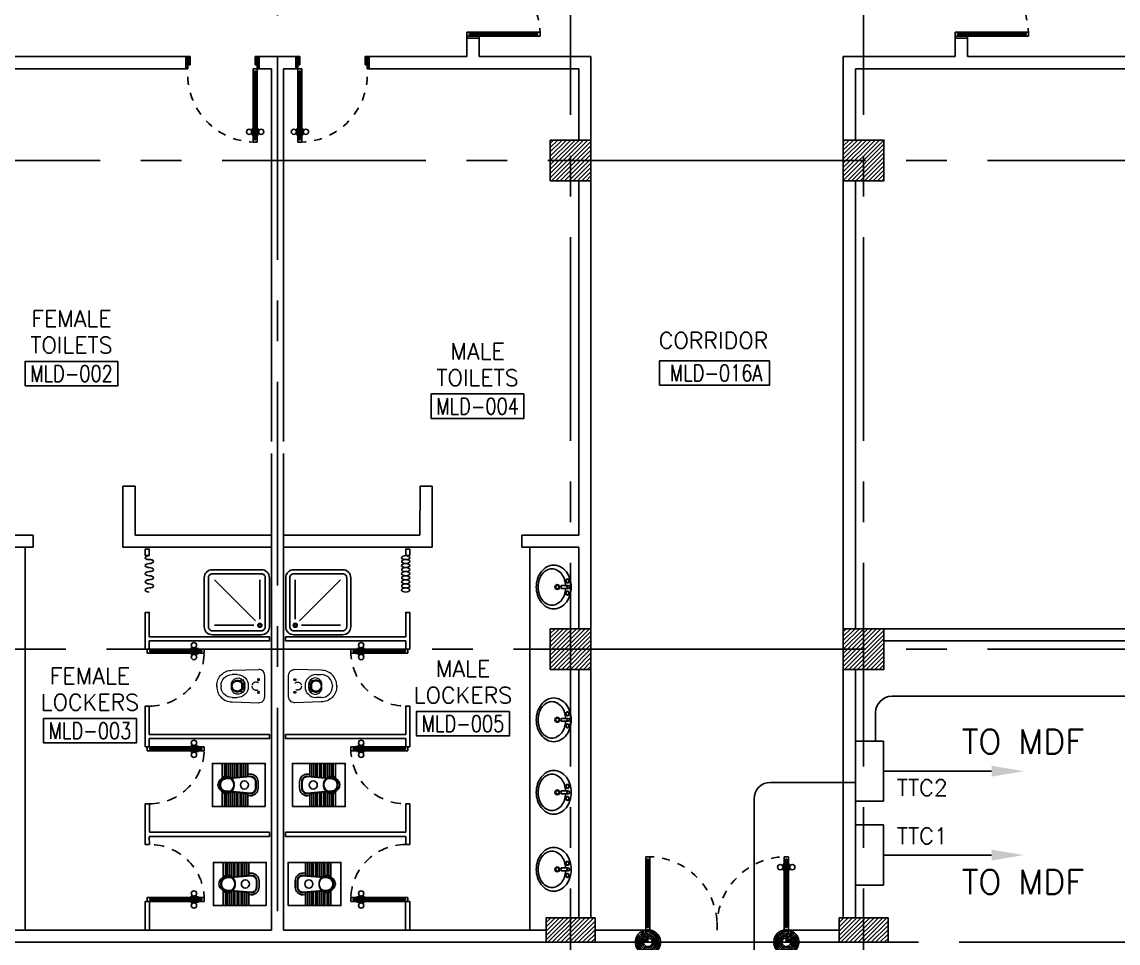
# Model space of a CAD drawing. Extents: x 0.8 to 94.1, y -6.1 to 84.2.
# Drawn here: x 15.02 to 28.48, y 40.48 to 51.79 of the extents above; entities that cross this region are included whole.
import ezdxf
from ezdxf.enums import TextEntityAlignment as Align

# ---------------------------------------------------------------- set-up
doc = ezdxf.new("R2010")
doc.units = 0
doc.header["$MEASUREMENT"] = 0
for name, pattern in [('CENTERX2', [4, 2.5, -0.5, 0.5, -0.5]), ('HIDDEN', [0.375, 0.25, -0.125]), ('HIDDEN2', [0.1875, 0.125, -0.0625])]:
    doc.linetypes.add(name, pattern=pattern)
doc.layers.get('0').update_dxf_attribs({"color": 11, "linetype": 'CONTINUOUS'})
for name, color, linetype in [('AXES', 11, 'CENTERX2'), ('COL', 11, 'CONTINUOUS'), ('CURT', 11, 'CONTINUOUS'), ('DIM', 11, 'CONTINUOUS'), ('DOOR', 11, 'CONTINUOUS'), ('E-TEL', 4, 'CONTINUOUS'), ('E-TEXT', 2, 'CONTINUOUS'), ('E-WIRE', 4, 'CONTINUOUS'), ('FIX', 11, 'CONTINUOUS'), ('HAT', 11, 'CONTINUOUS'), ('PART', 11, 'CONTINUOUS'), ('RM-BOX', 11, 'CONTINUOUS'), ('RM-NAME', 11, 'CONTINUOUS'), ('RM-NO', 11, 'CONTINUOUS'), ('WALL', 11, 'CONTINUOUS')]:
    doc.layers.add(name, color=color, linetype=linetype)
doc.styles.add('ROMANS', font='ROMANS.shx', dxfattribs={"width": 0.6})
doc.styles.get("Standard").update_dxf_attribs({"font": 'TXT.shx'})

# ---------------------------------------------------------------- blocks, each defined once
blk = doc.blocks.new('A$C272A55A0')
at = {"layer": 'DOOR', "color": 0, "linetype": 'ByBlock'}
for p, q in [((0, 900), (0, 1050)), ((50, 1050), (0, 1050)), ((25, 950), (50, 950)), ((25, 900), (25, 950)), ((50, 950), (50, 1050)), ((1750, 950), (1750, 1050)), ((1750, 1050), (1800, 1050)), ((1775, 950), (1750, 950)), ((1775, 900), (1775, 950)), ((1800, 1050), (1800, 900)), ((0, 900), (25, 900)), ((75, 900), (25, 900)), ((25, 850), (25, 900)), ((42, 850), (25, 850)), ((58, 870), (42, 870)), ((42, 870), (42, 850)), ((58, 850), (58, 870)), ((75, 850), (58, 850)), ((75, 900), (75, 850)), ((1725, 900), (1775, 900)), ((1725, 900), (1725, 850)), ((1725, 850), (1742, 850)), ((1742, 870), (1758, 870)), ((1742, 850), (1742, 870)), ((1758, 870), (1758, 850)), ((1758, 850), (1775, 850)), ((1800, 900), (1775, 900)), ((1775, 850), (1775, 900)), ((1718, 160), (1709, 160)), ((1709, 95), (1709, 160)), ((1725, 173), (1718, 173)), ((1718, 173), (1718, 83)), ((1718, 95), (1718, 160)), ((1775, 173), (1782, 173)), ((1782, 173), (1782, 83)), ((1782, 160), (1791, 160)), ((1782, 95), (1782, 160)), ((1791, 95), (1791, 160)), ((25, 50), (42, 50)), ((25, 50), (25, 0)), ((25, 0), (75, 0)), ((75, 0), (25, 0)), ((42, 50), (42, 30)), ((42, 30), (58, 30)), ((58, 50), (75, 50)), ((58, 50), (58, 30)), ((75, 50), (75, 0)), ((1718, 95), (1709, 95)), ((1725, 83), (1718, 83)), ((1742, 50), (1725, 50)), ((1725, 50), (1725, 0)), ((1775, 0), (1725, 0)), ((1725, 0), (1775, 0)), ((1742, 50), (1742, 30)), ((1758, 30), (1742, 30)), ((1775, 50), (1758, 50)), ((1758, 50), (1758, 30)), ((1775, 83), (1782, 83)), ((1775, 50), (1775, 0)), ((1782, 95), (1791, 95))]:
    blk.add_line(p, q, dxfattribs=at)
at = {"layer": 'DOOR', "color": 9, "linetype": 'ByBlock'}
for p, q in [((50, 1050), (0, 1010)), ((50, 1050), (0, 937)), ((50, 1050), (37, 950)), ((1750, 1050), (1800, 1010)), ((1750, 1050), (1800, 937)), ((1750, 1050), (1763, 950))]:
    blk.add_line(p, q, dxfattribs=at)
at = {"layer": 'DOOR', "linetype": 'ByBlock'}
for p, q in [((25, 850), (25, 50)), ((42, 850), (42, 50)), ((58, 850), (58, 50)), ((75, 50), (75, 850)), ((1725, 50), (1725, 850)), ((1742, 850), (1742, 50)), ((1758, 850), (1758, 50)), ((1775, 850), (1775, 50))]:
    blk.add_line(p, q, dxfattribs=at)
at = {"layer": 'DOOR', "color": 0, "linetype": 'ByBlock'}
for centre in [(1676, 128), (1824, 128)]:
    blk.add_circle(centre, 32.4, dxfattribs=at)
at = {"layer": 'DOOR', "color": 9, "linetype": 'ByBlock'}
for centre, radius, start, end in [((50, 1050), 54.4, 203.2074, 270), ((50, 1050), 74.4, 227.7764, 270), ((50, 1050), 94.4, 238.0182, 270), ((50, 1050), 114, 244.0838, 257.3774), ((50, 1050), 34.4, 180, 270), ((50, 1050), 14.4, 180, 270), ((1750, 1050), 14.4, 270, 0), ((1750, 1050), 34.4, 270, 0), ((1750, 1050), 54.4, 270, 336.7926), ((1750, 1050), 74.4, 270, 312.2236), ((1750, 1050), 94.4, 270, 301.9818), ((1750, 1050), 114, 282.6226, 295.9162), ((50, 1050), 134, 248.1598, 259.28), ((50, 1050), 154, 251.1053, 256.2858), ((1750, 1050), 134, 280.72, 291.8402), ((1750, 1050), 154, 283.7142, 288.8947)]:
    blk.add_arc(centre, radius, start, end, dxfattribs=at)
at = {"layer": 'DOOR', "linetype": 'HIDDEN', "ltscale": 0.5}
for centre, start, end in [((50, 851), 268.3174, 3.2965), ((1750, 851), 176.7035, 271.6826)]:
    blk.add_arc(centre, 851, start, end, dxfattribs=at)
at = {"layer": 'WALL', "linetype": 'ByBlock'}
blk.add_line((1800, 900), (1800, 1050), dxfattribs=at)
blk = doc.blocks.new('COL50')
at = {"layer": 'COL'}
blk.add_lwpolyline([(-250, 250), (-250, -250), (250, -250), (250, 250)], close=True, dxfattribs=at)
blk = doc.blocks.new('*X89')
at = {"color": 0}
for p, q in [((196689, 41938), (197151, 42401)), ((196689, 41991), (197098, 42401)), ((196689, 42044), (197045, 42401)), ((196689, 42097), (196992, 42401)), ((196689, 42150), (196939, 42401)), ((196689, 42203), (196886, 42401)), ((196689, 42256), (196833, 42401)), ((196689, 42309), (196780, 42401)), ((196689, 42363), (196727, 42401)), ((196704, 41901), (197189, 42385)), ((196757, 41901), (197189, 42332)), ((196810, 41901), (197189, 42279)), ((196863, 41901), (197189, 42226)), ((196916, 41901), (197189, 42173)), ((196970, 41901), (197189, 42120)), ((197023, 41901), (197189, 42067)), ((197076, 41901), (197189, 42014)), ((197129, 41901), (197189, 41961)), ((197182, 41901), (197189, 41908))]:
    blk.add_line(p, q, dxfattribs=at)
blk = doc.blocks.new('*X91')
at = {"color": 0}
for p, q in [((193089, 47937), (193552, 48401)), ((193089, 47990), (193499, 48401)), ((193089, 48043), (193446, 48401)), ((193089, 48096), (193393, 48401)), ((193089, 48149), (193340, 48401)), ((193089, 48202), (193287, 48401)), ((193089, 48255), (193234, 48401)), ((193089, 48308), (193181, 48401)), ((193089, 48361), (193128, 48401)), ((193105, 47901), (193589, 48384)), ((193158, 47901), (193589, 48331)), ((193211, 47901), (193589, 48278)), ((193264, 47901), (193589, 48225)), ((193318, 47901), (193589, 48172)), ((193371, 47901), (193589, 48119)), ((193424, 47901), (193589, 48066)), ((193477, 47901), (193589, 48013)), ((193530, 47901), (193589, 47960)), ((193583, 47901), (193589, 47907))]:
    blk.add_line(p, q, dxfattribs=at)
blk = doc.blocks.new('RM1')
at = {"layer": 'RM-BOX'}
blk.add_lwpolyline([(570, -200), (-570, -200), (-570, -500), (570, -500)], close=True, dxfattribs=at)
at = {"layer": 'RM-NAME', "style": 'ROMANS'}
for tag, p in [('ROOMNAME1', (0, 324)), ('ROOMNAME2', (0, 0))]:
    blk.add_attdef(tag, text='', height=200, dxfattribs=at).set_placement(p, align=Align.MIDDLE)
at = {"layer": 'RM-NO', "style": 'ROMANS', "width": 0.8}
blk.add_attdef('ROOMNO', text='', height=200, dxfattribs=at).set_placement((0, -350), align=Align.MIDDLE)
blk = doc.blocks.new('CURT2')
at = {"layer": 'CURT'}
blk.add_lwpolyline([(0, 0, -0.116434), (-19, -31, -0.116434), (-50, -50, -0.56066), (-101, -7, 0.45929), (-150, 50, 0.414214), (-200, 0, -0.414214), (-250, -50, -0.414214), (-300, 0, 0.414214), (-350, 50, 0.414214), (-400, 0, -0.414214), (-450, -50, -0.414214), (-500, 0, 0.414214), (-550, 50, 0.414214), (-600, 0, -0.414214), (-650, -50, -0.414214), (-700, 0, 0.414214), (-750, 50, 0.414214), (-800, 0, -0.414214), (-850, -50, -0.414214), (-900, 0, 0.414214)], format="xyb", dxfattribs=at)
blk = doc.blocks.new('DOOR90')
at = {"layer": 'DOOR', "color": 7, "linetype": 'ByBlock'}
for p, q in [((-150, 0), (0, 0)), ((-150, 0), (-150, -25)), ((0, -50), (-114, 0)), ((0, -50), (-40, 0)), ((0, -50), (0, 0)), ((-1000, -25), (-1050, -25)), ((-1050, -75), (-1050, -25)), ((-1050, -25), (-1050, -75)), ((-1000, -75), (-1050, -75)), ((-1000, -42), (-1020, -42)), ((-1020, -42), (-1020, -58)), ((-1000, -58), (-1020, -58)), ((-1000, -25), (-1000, -42)), ((-1000, -58), (-1000, -75)), ((-878, -18), (-968, -18)), ((-968, -25), (-968, -18)), ((-968, -75), (-968, -82)), ((-878, -82), (-968, -82)), ((-955, -9), (-890, -9)), ((-955, -18), (-955, -9)), ((-955, -18), (-890, -18)), ((-955, -82), (-890, -82)), ((-955, -82), (-955, -91)), ((-955, -91), (-890, -91)), ((-890, -18), (-890, -9)), ((-890, -82), (-890, -91)), ((-878, -25), (-878, -18)), ((-878, -75), (-878, -82)), ((-200, -25), (-150, -25)), ((-200, -42), (-200, -25)), ((-180, -42), (-200, -42)), ((-200, -58), (-180, -58)), ((-200, -75), (-200, -58)), ((-150, -75), (-200, -75)), ((-180, -58), (-180, -42)), ((-150, -25), (-100, -25)), ((-150, -75), (-150, -25)), ((-100, -25), (-100, -50)), ((0, -50), (-100, -37)), ((-100, -50), (0, -50)), ((-150, -875), (-100, -875)), ((-150, -900), (-150, -875)), ((-150, -900), (0, -900)), ((0, -900), (-150, -900)), ((0, -850), (-114, -900)), ((-100, -875), (-100, -850)), ((0, -850), (-100, -863)), ((-100, -850), (0, -850)), ((0, -850), (-40, -900)), ((0, -850), (0, -900))]:
    blk.add_line(p, q, dxfattribs=at)
at = {"layer": 'DOOR', "linetype": 'ByBlock'}
for p, q in [((-200, -25), (-1000, -25)), ((-200, -42), (-1000, -42)), ((-200, -58), (-1000, -58)), ((-1000, -75), (-200, -75))]:
    blk.add_line(p, q, dxfattribs=at)
at = {"layer": 'DOOR', "color": 7, "linetype": 'ByBlock'}
for centre in [(-923, 24), (-923, -124)]:
    blk.add_circle(centre, 32.4, dxfattribs=at)
for centre, radius, start, end in [((0, -50), 154, 161.1053, 166.2858), ((0, -50), 94.4, 148.0182, 180), ((0, -50), 134, 158.1598, 169.28), ((0, -50), 114, 154.0838, 167.3774), ((0, -50), 74.4, 137.7764, 180), ((0, -50), 54.4, 113.2074, 180), ((0, -50), 34.4, 90, 180), ((0, -50), 14.4, 90, 180), ((0, -850), 154, 193.7142, 198.8947), ((0, -850), 134, 190.72, 201.8402), ((0, -850), 94.4, 180, 211.9818), ((0, -850), 74.4, 180, 222.2236), ((0, -850), 54.4, 180, 246.7926), ((0, -850), 34.4, 180, 270), ((0, -850), 14.4, 180, 270)]:
    blk.add_arc(centre, radius, start, end, dxfattribs=at)
at = {"layer": 'DOOR', "linetype": 'HIDDEN', "ltscale": 0.5}
blk.add_arc((-222, -50), 828, 178.2701, 275.003, dxfattribs=at)
blk = doc.blocks.new('WC')
at = {"layer": 'FIX', "lineweight": 20}
for p, q in [((475, 141), (538, 141)), ((339, 5), (339, -5)), ((395, 76), (490, 60)), ((534, 24), (540, 0)), ((540, 0), (534, -24)), ((674, 5), (674, -5)), ((490, -60), (395, -76)), ((213, -204), (210, -204)), ((538, -141), (475, -141))]:
    blk.add_line(p, q, dxfattribs=at)
at = {"layer": 'FIX', "linetype": 'Continuous', "lineweight": 20}
blk.add_line((420, -47), (420, 45), dxfattribs=at)
at = {"layer": 'FIX', "lineweight": 20}
for points in [[(210, -204, -0.414214), (137, -131), (137, 0), (137, 131, -0.414214), (210, 204)], [(727, -5), (727, 5, 0.414214), (538, 194), (210, 204)], [(727, 5), (727, -5, -0.414214), (538, -194), (210, -204)]]:
    blk.add_lwpolyline(points, format="xyb", dxfattribs=at)
at = {"layer": 'FIX', "linetype": 'HIDDEN2', "lineweight": 20, "ltscale": 0.3}
blk.add_circle((245, 0), 49.8, dxfattribs=at)
at = {"layer": 'FIX', "linetype": 'HIDDEN', "lineweight": 20, "ltscale": 0.05}
for centre in [(213, 78), (213, -77)]:
    blk.add_circle(centre, 11.6, dxfattribs=at)
at = {"layer": 'FIX', "lineweight": 20}
for centre, radius, start, end in [((475, 5), 136, 90, 180), ((538, 5), 136, 360, 90), ((464, -18), 82, 51.0758, 71.504), ((473, -7), 68.2, 27.1532, 51.0758), ((475, -5), 136, 180, 270), ((464, 18), 82, 288.496, 308.9242), ((473, 7), 68.2, 308.9242, 332.8468), ((538, -5), 136, 270, 0)]:
    blk.add_arc(centre, radius, start, end, dxfattribs=at)
at = {"layer": 'FIX', "linetype": 'Continuous', "lineweight": 20}
for centre, start, end in [((443, 46), 88.3879, 182.3338), ((442, -46), 177.6662, 271.6121)]:
    blk.add_arc(centre, 22.3, start, end, dxfattribs=at)
blk = doc.blocks.new('AWC')
at = {"layer": 'FIX'}
for p, q in [((-726, 265), (-726, 66)), ((-700, 265), (-726, 265)), ((-700, 79), (-700, 265)), ((-678, 265), (-678, 82)), ((-652, 265), (-678, 265)), ((-652, 84), (-652, 265)), ((-630, 265), (-630, 86)), ((-604, 265), (-630, 265)), ((-604, 89), (-604, 265)), ((-582, 265), (-582, 91)), ((-556, 265), (-582, 265)), ((-556, 93), (-556, 265)), ((-534, 265), (-534, 95)), ((-508, 265), (-534, 265)), ((-508, 98), (-508, 265)), ((-486, 265), (-486, 100)), ((-460, 265), (-486, 265)), ((-460, 102), (-460, 265)), ((-438, 265), (-438, 104)), ((-412, 265), (-438, 265)), ((-412, 106), (-412, 265)), ((-825, 0), (-825, 0)), ((-780, 7), (-780, -7)), ((-755, 7), (-755, -7)), ((-748, 7), (-748, -7)), ((-382, 109), (-687, 81)), ((-384, 134), (-412, 131)), ((-312, -39), (-312, 39)), ((-287, -39), (-287, 39)), ((-726, -265), (-726, -66)), ((-700, -79), (-700, -265)), ((-687, -81), (-382, -109)), ((-678, -265), (-678, -82)), ((-652, -84), (-652, -265)), ((-630, -265), (-630, -86)), ((-604, -89), (-604, -265)), ((-582, -265), (-582, -91)), ((-556, -93), (-556, -265)), ((-534, -265), (-534, -95)), ((-508, -98), (-508, -265)), ((-486, -265), (-486, -100)), ((-460, -102), (-460, -265)), ((-438, -265), (-438, -104)), ((-412, -106), (-412, -265)), ((-412, -131), (-384, -134)), ((-700, -265), (-726, -265)), ((-652, -265), (-678, -265)), ((-604, -265), (-630, -265)), ((-556, -265), (-582, -265)), ((-508, -265), (-534, -265)), ((-460, -265), (-486, -265)), ((-412, -265), (-438, -265))]:
    blk.add_line(p, q, dxfattribs=at)
at = {"layer": 'FIX', "color": 32}
for p, q in [((-381, 102), (-686, 74)), ((-319, -39), (-319, 39)), ((-686, -74), (-381, -102))]:
    blk.add_line(p, q, dxfattribs=at)
at = {"layer": 'FIX'}
blk.add_lwpolyline([(-198, 265), (-848, 265), (-848, -265), (-198, -265)], close=True, dxfattribs=at)
at = {"layer": 'FIX', "color": 32}
blk.add_circle((-454, 0), 50, dxfattribs=at)
at = {"layer": 'FIX'}
for centre, radius, start, end in [((-680, 7), 100, 117.0426, 180), ((-680, 7), 75, 95.2114, 180), ((-382, 39), 95, 0, 90.1311), ((-382, 39), 70, 0, 90.1311), ((-680, -7), 100, 180, 242.9574), ((-680, -7), 75, 180, 264.7886), ((-382, -39), 95, 270, 0), ((-382, -39), 70, 270, 0)]:
    blk.add_arc(centre, radius, start, end, dxfattribs=at)
at = {"layer": 'FIX', "color": 32}
for centre, radius, start, end in [((-680, 7), 68, 95.2114, 180), ((-382, 39), 63, 0, 90.1311), ((-680, -7), 68, 180, 264.7886), ((-382, -39), 63, 270, 0)]:
    blk.add_arc(centre, radius, start, end, dxfattribs=at)
blk = doc.blocks.new('*X120')
at = {"color": 0}
for p, q in [((80579, 41918), (81062, 42401)), ((80579, 41971), (81009, 42401)), ((80579, 42024), (80956, 42401)), ((80579, 42077), (80903, 42401)), ((80579, 42130), (80850, 42401)), ((80579, 42183), (80797, 42401)), ((80579, 42236), (80744, 42401)), ((80579, 42289), (80691, 42401)), ((80579, 42342), (80638, 42401)), ((80579, 42395), (80585, 42401)), ((80615, 41901), (81079, 42365)), ((80668, 41901), (81079, 42312)), ((80721, 41901), (81079, 42259)), ((80774, 41901), (81079, 42206)), ((80827, 41901), (81079, 42153)), ((80880, 41901), (81079, 42100)), ((80933, 41901), (81079, 42047)), ((80986, 41901), (81079, 41994)), ((81039, 41901), (81079, 41941))]:
    blk.add_line(p, q, dxfattribs=at)
blk = doc.blocks.new('*X118')
at = {"color": 0}
for p, q in [((84179, 47905), (84676, 48401)), ((84179, 47958), (84623, 48401)), ((84179, 48011), (84570, 48401)), ((84179, 48064), (84516, 48401)), ((84179, 48117), (84463, 48401)), ((84179, 48170), (84410, 48401)), ((84179, 48223), (84357, 48401)), ((84179, 48276), (84304, 48401)), ((84179, 48329), (84251, 48401)), ((84179, 48382), (84198, 48401)), ((84229, 47901), (84679, 48352)), ((84282, 47901), (84679, 48299)), ((84335, 47901), (84679, 48246)), ((84388, 47901), (84679, 48193)), ((84441, 47901), (84679, 48139)), ((84494, 47901), (84679, 48086)), ((84547, 47901), (84679, 48033)), ((84600, 47901), (84679, 47980)), ((84653, 47901), (84679, 47927))]:
    blk.add_line(p, q, dxfattribs=at)
blk = doc.blocks.new('fe-door')
at = {"layer": 'DOOR', "color": 0, "linetype": 'ByBlock'}
for p, q in [((-900, 1775), (-900, 1725)), ((-900, 1725), (-900, 1775)), ((-850, 1775), (-900, 1775)), ((-870, 1758), (-870, 1742)), ((-850, 1758), (-870, 1758)), ((-850, 1775), (-850, 1758)), ((-818, 1775), (-818, 1782)), ((-728, 1782), (-818, 1782)), ((-805, 1782), (-805, 1791)), ((-805, 1791), (-740, 1791)), ((-805, 1782), (-740, 1782)), ((-740, 1782), (-740, 1791)), ((-728, 1775), (-728, 1782)), ((-50, 1758), (-50, 1775)), ((-50, 1775), (0, 1775)), ((-30, 1758), (-50, 1758)), ((-30, 1742), (-30, 1758)), ((150, 1800), (0, 1800)), ((0, 1800), (0, 1775)), ((0, 1725), (0, 1775)), ((0, 1775), (150, 1775)), ((150, 1775), (150, 1800)), ((-850, 1725), (-900, 1725)), ((-850, 1742), (-870, 1742)), ((-850, 1742), (-850, 1725)), ((-818, 1725), (-818, 1718)), ((-728, 1718), (-818, 1718)), ((-805, 1718), (-805, 1709)), ((-805, 1718), (-740, 1718)), ((-805, 1709), (-740, 1709)), ((-740, 1718), (-740, 1709)), ((-728, 1725), (-728, 1718)), ((-50, 1725), (-50, 1742)), ((-50, 1742), (-30, 1742)), ((0, 1725), (-50, 1725)), ((0, 75), (0, 25)), ((0, 75), (50, 75)), ((0, 0), (0, 25)), ((0, 25), (50, 25)), ((150, 25), (0, 25)), ((0, 0), (150, 0)), ((30, 58), (30, 42)), ((50, 58), (30, 58)), ((30, 42), (50, 42)), ((50, 75), (50, 58)), ((50, 42), (50, 25)), ((150, 25), (150, 0)), ((850, 58), (850, 75)), ((850, 75), (900, 75)), ((850, 58), (870, 58)), ((850, 25), (850, 42)), ((850, 42), (870, 42)), ((850, 25), (900, 25)), ((870, 42), (870, 58)), ((900, 25), (900, 75)), ((900, 75), (900, 25))]:
    blk.add_line(p, q, dxfattribs=at)
at = {"layer": 'DOOR', "linetype": 'ByBlock'}
for p, q in [((-50, 1775), (-850, 1775)), ((-50, 1758), (-850, 1758)), ((-50, 1742), (-850, 1742)), ((-850, 1725), (-50, 1725)), ((850, 75), (50, 75)), ((50, 58), (850, 58)), ((50, 42), (850, 42)), ((50, 25), (850, 25))]:
    blk.add_line(p, q, dxfattribs=at)
at = {"layer": 'DOOR', "color": 0, "linetype": 'ByBlock'}
for centre in [(-773, 1824), (-773, 1676)]:
    blk.add_circle(centre, 32.4, dxfattribs=at)
at = {"layer": 'DOOR', "linetype": 'HIDDEN', "ltscale": 0.5}
for centre, start, end in [((-49, 1750), 178.3174, 273.2965), ((49, 50), 358.3174, 93.2965)]:
    blk.add_arc(centre, 851, start, end, dxfattribs=at)
at = {"layer": 'WALL'}
for p, q in [((0, 1800), (150, 1800)), ((0, 0), (150, 0))]:
    blk.add_line(p, q, dxfattribs=at)
at = {"layer": 'WALL', "linetype": 'ByBlock'}
blk.add_line((0, 1800), (150, 1800), dxfattribs=at)
blk = doc.blocks.new('OV')
for p, q in [((-0.02, -0.041), (-0.02, -0.135)), ((0.02, -0.041), (0.02, -0.135))]:
    blk.add_line(p, q)
blk.add_lwpolyline([(-0.3, -0.239, 0.126028), (-0.276, -0.332, 0.105961), (-0.207, -0.412, 0.086149), (-0.113, -0.46, 0.075973), (0, -0.478, 0.075973), (0.113, -0.46, 0.086149), (0.207, -0.412, 0.105961), (0.276, -0.332, 0.126028), (0.3, -0.239, 0.126028), (0.276, -0.145, 0.105961), (0.207, -0.065, 0.086149), (0.113, -0.017, 0.075973), (0, 0, 0.075973), (-0.113, -0.017, 0.086149), (-0.207, -0.065, 0.105961), (-0.276, -0.145, 0.126028)], format="xyb", close=True)
for points in [[(-0.25, -0.264, 0.126028), (-0.232, -0.333, 0.105961), (-0.177, -0.398, 0.086149), (-0.099, -0.438, 0.075973), (0, -0.453, 0.075973), (0.099, -0.438, 0.086149), (0.177, -0.398, 0.105961), (0.232, -0.333, 0.126028), (0.25, -0.264, 0.126028), (0.232, -0.195, 0.105961), (0.177, -0.13, 0.086149), (0.099, -0.09, 0.060606), (0.02, -0.076, 0.075973)], [(-0.02, -0.076, 0.060606), (-0.099, -0.09, 0.086149), (-0.177, -0.13, 0.105961), (-0.232, -0.195, 0.126028), (-0.25, -0.264, 0.126028)]]:
    blk.add_lwpolyline(points, format="xyb")
for centre, radius in [((-0.083, -0.05), 0.027), ((-0.083, -0.05), 0.022), ((0, -0.041), 0.0202), ((0.083, -0.05), 0.027), ((0.083, -0.05), 0.022), ((0, -0.19), 0.0332), ((0, -0.19), 0.0232)]:
    blk.add_circle(centre, radius)
blk.add_arc((0, -0.099), 0.0409, 240.429, 299.571)

msp = doc.modelspace()

# ---------------------------------------------------------------- hatches: boundary and pattern name
at = {"layer": 'HAT'}
h = msp.add_hatch(dxfattribs=at)
h.set_pattern_fill('ANSI31', color=256, scale=0.3, style=0)
h.set_pattern_definition([(45, (-336.788534, 1.958326), (-0.0265165043, 0.0265165043), [])])
h.paths.add_polyline_path([(21.7567, 40.4893), (21.7567, 40.7893), (21.4567, 40.7893), (21.4567, 40.4893)])
h.paths.add_polyline_path([(22.0567, 40.4893), (22.0567, 40.7893), (21.7567, 40.7893), (21.7567, 40.4893)])
h = msp.add_hatch(dxfattribs=at)
h.set_pattern_fill('ANSI31', color=256, scale=0.3, style=0)
h.set_pattern_definition([(45, (-333.188534, 1.958326), (-0.0265165043, 0.0265165043), [])])
h.paths.add_polyline_path([(25.3567, 40.4893), (25.3567, 40.7893), (25.0567, 40.7893), (25.0567, 40.4893)])
h.paths.add_polyline_path([(25.6567, 40.4893), (25.6567, 40.7893), (25.3567, 40.7893), (25.3567, 40.4893)])

# ---------------------------------------------------------------- linework, layer by layer
at = {"layer": 'AXES'}
for p, q in [((21.7567, -5.3521), (21.7567, 83.5441)), ((25.3567, -5.3521), (25.3567, 83.5441)), ((18.1567, 12.8693), (18.1567, 71.4393)), ((1.4772, 50.0893), (23.5567, 50.0893)), ((93.3795, 50.0893), (23.5567, 50.0893)), ((23.5567, 44.0893), (1.4772, 44.0893)), ((93.3795, 44.0893), (23.5567, 44.0893)), ((1.4772, 40.4893), (23.5567, 40.4893)), ((93.0295, 40.4893), (23.5567, 40.4893))]:
    msp.add_line(p, q, dxfattribs=at)
at = {"layer": 'COL'}
for points in [[(25.1067, 44.3393), (25.1067, 43.8393), (25.6067, 43.8393), (25.6067, 44.3393)], [(22.0567, 40.7893), (21.4567, 40.7893), (21.4567, 40.4893), (22.0567, 40.4893)], [(25.6567, 40.7893), (25.0567, 40.7893), (25.0567, 40.4893), (25.6567, 40.4893)]]:
    msp.add_lwpolyline(points, close=True, dxfattribs=at)
at = {"layer": 'DOOR', "color": 97, "linetype": 'ByBlock'}
for p, q in [((16.6067, 44.0893), (16.5567, 44.0893)), ((19.7067, 44.0893), (19.1067, 44.0893)), ((19.0567, 42.8893), (19.0567, 42.8393)), ((19.0567, 42.8393), (19.0567, 42.8893)), ((19.0867, 42.8723), (19.0867, 42.8563))]:
    msp.add_line(p, q, dxfattribs=at)
at = {"layer": 'DOOR', "linetype": 'ByBlock'}
for p, q in [((16.5567, 44.0393), (16.5567, 44.0893)), ((16.5567, 44.0393), (16.6067, 44.0393)), ((16.5867, 44.0723), (16.6067, 44.0723)), ((16.5867, 44.0563), (16.5867, 44.0723)), ((16.6067, 44.0563), (16.5867, 44.0563)), ((16.6067, 44.0893), (17.2067, 44.0893)), ((16.6067, 44.0723), (16.6067, 44.0893)), ((16.6067, 44.0723), (17.2067, 44.0723)), ((16.6067, 44.0563), (17.2067, 44.0563)), ((16.6067, 44.0393), (16.6067, 44.0563)), ((17.2067, 44.0393), (16.6067, 44.0393)), ((17.0969, 44.0965), (17.0969, 44.1055)), ((17.1617, 44.1055), (17.0969, 44.1055)), ((17.1617, 44.0965), (17.0969, 44.0965)), ((17.1617, 44.0965), (17.1617, 44.1055)), ((17.1743, 44.0893), (17.1743, 44.0965)), ((17.1843, 44.0965), (17.1743, 44.0965)), ((17.1743, 44.0393), (17.1743, 44.0321)), ((17.1843, 44.0893), (17.1843, 44.0965)), ((17.1843, 44.0393), (17.1843, 44.0321)), ((17.2067, 44.0893), (17.2067, 44.0723)), ((17.2067, 44.0893), (17.2567, 44.0893)), ((17.2067, 44.0723), (17.2267, 44.0723)), ((17.2067, 44.0563), (17.2067, 44.0393)), ((17.2067, 44.0563), (17.2267, 44.0563)), ((17.2067, 44.0393), (17.2567, 44.0393)), ((17.2267, 44.0723), (17.2267, 44.0563)), ((17.2567, 44.0893), (17.2567, 44.0393)), ((17.2567, 44.0393), (17.2567, 44.0893)), ((19.0567, 44.0893), (19.0567, 44.0393)), ((19.0567, 44.0393), (19.0567, 44.0893)), ((19.1067, 44.0893), (19.0567, 44.0893)), ((19.1067, 44.0393), (19.0567, 44.0393)), ((19.0867, 44.0723), (19.0867, 44.0563)), ((19.1067, 44.0723), (19.0867, 44.0723)), ((19.1067, 44.0563), (19.0867, 44.0563)), ((19.1067, 44.0893), (19.1067, 44.0723)), ((19.7067, 44.0723), (19.1067, 44.0723)), ((19.7067, 44.0563), (19.1067, 44.0563)), ((19.1067, 44.0563), (19.1067, 44.0393)), ((19.1067, 44.0393), (19.7067, 44.0393)), ((19.1291, 44.0965), (19.1391, 44.0965)), ((19.1291, 44.0893), (19.1291, 44.0965)), ((19.1291, 44.0393), (19.1291, 44.0321)), ((19.1391, 44.0893), (19.1391, 44.0965)), ((19.1391, 44.0393), (19.1391, 44.0321)), ((19.1517, 44.0965), (19.1517, 44.1055)), ((19.1517, 44.1055), (19.2165, 44.1055)), ((19.1517, 44.0965), (19.2165, 44.0965)), ((19.2165, 44.0965), (19.2165, 44.1055)), ((19.7067, 44.0893), (19.7567, 44.0893)), ((19.7067, 44.0723), (19.7067, 44.0893)), ((19.7267, 44.0723), (19.7067, 44.0723)), ((19.7067, 44.0563), (19.7267, 44.0563)), ((19.7067, 44.0393), (19.7067, 44.0563)), ((19.7567, 44.0393), (19.7067, 44.0393)), ((19.7267, 44.0563), (19.7267, 44.0723)), ((19.7567, 44.0393), (19.7567, 44.0893)), ((17.0969, 44.0321), (17.0969, 44.0231)), ((17.1617, 44.0321), (17.0969, 44.0321)), ((17.1617, 44.0231), (17.0969, 44.0231)), ((17.1617, 44.0321), (17.1617, 44.0231)), ((17.1843, 44.0321), (17.1743, 44.0321)), ((19.1291, 44.0321), (19.1391, 44.0321)), ((19.1517, 44.0321), (19.1517, 44.0231)), ((19.1517, 44.0321), (19.2165, 44.0321)), ((19.1517, 44.0231), (19.2165, 44.0231)), ((19.2165, 44.0321), (19.2165, 44.0231)), ((16.6067, 42.8893), (16.5567, 42.8893)), ((16.5567, 42.8393), (16.5567, 42.8893)), ((16.5567, 42.8393), (16.6067, 42.8393)), ((16.5867, 42.8723), (16.6067, 42.8723)), ((16.5867, 42.8563), (16.5867, 42.8723)), ((16.6067, 42.8563), (16.5867, 42.8563)), ((16.6067, 42.8893), (17.2067, 42.8893)), ((16.6067, 42.8723), (16.6067, 42.8893)), ((16.6067, 42.8723), (17.2067, 42.8723)), ((16.6067, 42.8563), (17.2067, 42.8563)), ((16.6067, 42.8393), (16.6067, 42.8563)), ((17.2067, 42.8393), (16.6067, 42.8393)), ((17.0969, 42.8965), (17.0969, 42.9055)), ((17.1617, 42.9055), (17.0969, 42.9055)), ((17.1617, 42.8965), (17.0969, 42.8965)), ((17.0969, 42.8321), (17.0969, 42.8231)), ((17.1617, 42.8321), (17.0969, 42.8321)), ((17.1617, 42.8231), (17.0969, 42.8231)), ((17.1617, 42.8965), (17.1617, 42.9055)), ((17.1617, 42.8321), (17.1617, 42.8231)), ((17.1743, 42.8893), (17.1743, 42.8965)), ((17.1843, 42.8965), (17.1743, 42.8965)), ((17.1743, 42.8393), (17.1743, 42.8321)), ((17.1843, 42.8321), (17.1743, 42.8321)), ((17.1843, 42.8893), (17.1843, 42.8965)), ((17.1843, 42.8393), (17.1843, 42.8321)), ((17.2067, 42.8893), (17.2067, 42.8723)), ((17.2067, 42.8893), (17.2567, 42.8893)), ((17.2067, 42.8723), (17.2267, 42.8723)), ((17.2067, 42.8563), (17.2067, 42.8393)), ((17.2067, 42.8563), (17.2267, 42.8563)), ((17.2067, 42.8393), (17.2567, 42.8393)), ((17.2267, 42.8723), (17.2267, 42.8563)), ((17.2567, 42.8893), (17.2567, 42.8393)), ((17.2567, 42.8393), (17.2567, 42.8893)), ((19.1067, 42.8893), (19.0567, 42.8893)), ((19.1067, 42.8393), (19.0567, 42.8393)), ((19.1067, 42.8723), (19.0867, 42.8723)), ((19.1067, 42.8563), (19.0867, 42.8563)), ((19.7067, 42.8893), (19.1067, 42.8893)), ((19.1067, 42.8893), (19.1067, 42.8723)), ((19.7067, 42.8723), (19.1067, 42.8723)), ((19.7067, 42.8563), (19.1067, 42.8563)), ((19.1067, 42.8563), (19.1067, 42.8393)), ((19.1067, 42.8393), (19.7067, 42.8393)), ((19.1291, 42.8965), (19.1391, 42.8965)), ((19.1291, 42.8893), (19.1291, 42.8965)), ((19.1291, 42.8393), (19.1291, 42.8321)), ((19.1291, 42.8321), (19.1391, 42.8321)), ((19.1391, 42.8893), (19.1391, 42.8965)), ((19.1391, 42.8393), (19.1391, 42.8321)), ((19.1517, 42.8965), (19.1517, 42.9055)), ((19.1517, 42.9055), (19.2165, 42.9055)), ((19.1517, 42.8965), (19.2165, 42.8965)), ((19.1517, 42.8321), (19.1517, 42.8231)), ((19.1517, 42.8321), (19.2165, 42.8321)), ((19.1517, 42.8231), (19.2165, 42.8231)), ((19.2165, 42.8965), (19.2165, 42.9055)), ((19.2165, 42.8321), (19.2165, 42.8231)), ((19.7067, 42.8893), (19.7567, 42.8893)), ((19.7067, 42.8723), (19.7067, 42.8893)), ((19.7267, 42.8723), (19.7067, 42.8723)), ((19.7067, 42.8563), (19.7267, 42.8563)), ((19.7067, 42.8393), (19.7067, 42.8563)), ((19.7567, 42.8393), (19.7067, 42.8393)), ((19.7267, 42.8563), (19.7267, 42.8723)), ((19.7567, 42.8393), (19.7567, 42.8893)), ((16.5567, 41.0393), (16.6067, 41.0393)), ((16.5567, 41.0393), (16.5567, 40.9893)), ((16.6067, 40.9893), (16.5567, 40.9893)), ((16.6067, 41.0223), (16.5867, 41.0223)), ((16.5867, 41.0223), (16.5867, 41.0063)), ((16.5867, 41.0063), (16.6067, 41.0063)), ((17.2067, 41.0393), (16.6067, 41.0393)), ((16.6067, 41.0393), (16.6067, 41.0223)), ((16.6067, 41.0223), (17.2067, 41.0223)), ((16.6067, 41.0063), (17.2067, 41.0063)), ((16.6067, 41.0063), (16.6067, 40.9893)), ((16.6067, 40.9893), (17.2067, 40.9893)), ((17.0969, 41.0465), (17.0969, 41.0555)), ((17.1617, 41.0555), (17.0969, 41.0555)), ((17.1617, 41.0465), (17.0969, 41.0465)), ((17.0969, 40.9821), (17.0969, 40.9731)), ((17.1617, 40.9821), (17.0969, 40.9821)), ((17.1617, 40.9731), (17.0969, 40.9731)), ((17.1617, 41.0465), (17.1617, 41.0555)), ((17.1617, 40.9821), (17.1617, 40.9731)), ((17.1743, 41.0393), (17.1743, 41.0465)), ((17.1843, 41.0465), (17.1743, 41.0465)), ((17.1743, 40.9893), (17.1743, 40.9821)), ((17.1843, 40.9821), (17.1743, 40.9821)), ((17.1843, 41.0393), (17.1843, 41.0465)), ((17.1843, 40.9893), (17.1843, 40.9821)), ((17.2067, 41.0223), (17.2067, 41.0393)), ((17.2067, 41.0393), (17.2567, 41.0393)), ((17.2067, 41.0223), (17.2267, 41.0223)), ((17.2067, 40.9893), (17.2067, 41.0063)), ((17.2067, 41.0063), (17.2267, 41.0063)), ((17.2067, 40.9893), (17.2567, 40.9893)), ((17.2267, 41.0063), (17.2267, 41.0223)), ((17.2567, 40.9893), (17.2567, 41.0393)), ((17.2567, 41.0393), (17.2567, 40.9893)), ((19.0567, 40.9893), (19.0567, 41.0393)), ((19.0567, 41.0393), (19.0567, 40.9893)), ((19.1067, 41.0393), (19.0567, 41.0393)), ((19.1067, 40.9893), (19.0567, 40.9893)), ((19.0867, 41.0063), (19.0867, 41.0223)), ((19.1067, 41.0223), (19.0867, 41.0223)), ((19.1067, 41.0063), (19.0867, 41.0063)), ((19.1067, 41.0393), (19.7067, 41.0393)), ((19.1067, 41.0223), (19.1067, 41.0393)), ((19.7067, 41.0223), (19.1067, 41.0223)), ((19.1067, 40.9893), (19.1067, 41.0063)), ((19.7067, 41.0063), (19.1067, 41.0063)), ((19.7067, 40.9893), (19.1067, 40.9893)), ((19.1291, 41.0465), (19.1391, 41.0465)), ((19.1291, 41.0393), (19.1291, 41.0465)), ((19.1291, 40.9893), (19.1291, 40.9821)), ((19.1291, 40.9821), (19.1391, 40.9821)), ((19.1391, 41.0393), (19.1391, 41.0465)), ((19.1391, 40.9893), (19.1391, 40.9821)), ((19.1517, 41.0465), (19.1517, 41.0555)), ((19.1517, 41.0555), (19.2165, 41.0555)), ((19.1517, 41.0465), (19.2165, 41.0465)), ((19.1517, 40.9821), (19.1517, 40.9731)), ((19.1517, 40.9821), (19.2165, 40.9821)), ((19.1517, 40.9731), (19.2165, 40.9731)), ((19.2165, 41.0465), (19.2165, 41.0555)), ((19.2165, 40.9821), (19.2165, 40.9731)), ((19.7567, 41.0393), (19.7067, 41.0393)), ((19.7067, 41.0393), (19.7067, 41.0223)), ((19.7067, 41.0223), (19.7267, 41.0223)), ((19.7267, 41.0063), (19.7067, 41.0063)), ((19.7067, 41.0063), (19.7067, 40.9893)), ((19.7067, 40.9893), (19.7567, 40.9893)), ((19.7267, 41.0223), (19.7267, 41.0063)), ((19.7567, 41.0393), (19.7567, 40.9893))]:
    msp.add_line(p, q, dxfattribs=at)
for centre in [(17.1293, 44.1379), (19.1841, 44.1379), (17.1293, 43.9908), (19.1841, 43.9908), (17.1293, 42.9379), (19.1841, 42.9379), (17.1293, 42.7908), (19.1841, 42.7908), (17.1293, 41.0879), (19.1841, 41.0879), (17.1293, 40.9408), (19.1841, 40.9408)]:
    msp.add_circle(centre, 0.0324, dxfattribs=at)
at = {"layer": 'DOOR', "linetype": 'HIDDEN', "ltscale": 0.5}
for centre, start, end in [((16.5822, 44.0643), 269.96077, 2.12255), ((19.7312, 44.0643), 177.87745, 270.03923), ((16.5822, 42.8643), 269.96077, 2.12255), ((19.7312, 42.8643), 177.87745, 270.03923), ((16.5822, 41.0143), 357.87745, 90.03923), ((19.7312, 41.0143), 89.96077, 182.12255)]:
    msp.add_arc(centre, 0.675, start, end, dxfattribs=at)
at = {"layer": 'E-TEL', "color": 4}
for p, q in [((25.5999, 42.9602), (25.2567, 42.9602)), ((25.2567, 42.9602), (25.2567, 42.2199)), ((25.5999, 42.9602), (25.5999, 42.2199)), ((25.2567, 42.2199), (25.5999, 42.2199)), ((25.5999, 41.9296), (25.2567, 41.9296)), ((25.2567, 41.9296), (25.2567, 41.1892)), ((25.5999, 41.9296), (25.5999, 41.1892)), ((25.2567, 41.1892), (25.5999, 41.1892))]:
    msp.add_line(p, q, dxfattribs=at)
at = {"layer": 'E-WIRE'}
for p, q in [((31.8501, 43.5094), (25.7038, 43.5094)), ((25.5038, 42.9602), (25.5038, 43.3094))]:
    msp.add_line(p, q, dxfattribs=at)
at = {"layer": 'E-WIRE', "color": 4}
for p, q in [((26.9283, 42.59), (25.5999, 42.59)), ((25.2567, 42.4524), (24.2116, 42.4524)), ((24.0116, 42.2524), (24.0116, 29.2058)), ((26.9283, 41.5594), (25.5999, 41.5594))]:
    msp.add_line(p, q, dxfattribs=at)
at = {"layer": 'E-WIRE'}
msp.add_arc((25.7038, 43.3094), 0.2, 90, 180, dxfattribs=at)
at = {"layer": 'E-WIRE', "color": 4}
msp.add_arc((24.2116, 42.2524), 0.2, 90, 180, dxfattribs=at)
for points in [[(26.9283, 42.5234), (26.9283, 42.6567), (27.3283, 42.59)], [(26.9283, 41.4928), (26.9283, 41.6261), (27.3283, 41.5594)]]:
    msp.add_solid(points, dxfattribs=at)
at = {"layer": 'FIX'}
for p, q in [((15.0567, 40.6393), (15.0567, 45.3398)), ((21.2567, 40.6393), (21.2567, 45.3398)), ((17.886, 44.435), (17.3817, 44.9393)), ((17.939, 44.457), (17.939, 44.9393)), ((18.3744, 44.457), (18.3744, 44.9393)), ((18.4274, 44.435), (18.9317, 44.9393)), ((17.864, 44.382), (17.3817, 44.382)), ((18.4494, 44.382), (18.9317, 44.382))]:
    msp.add_line(p, q, dxfattribs=at)
for points in [[(17.9567, 45.0643), (17.3567, 45.0643, 0.4142136), (17.2567, 44.9643), (17.2567, 44.3643, 0.4142136), (17.3567, 44.2643), (17.9567, 44.2643, 0.4142136), (18.0567, 44.3643), (18.0567, 44.9643, 0.4142136)], [(17.9567, 45.0143), (17.3567, 45.0143, 0.4142136), (17.3067, 44.9643), (17.3067, 44.3643, 0.4142136), (17.3567, 44.3143), (17.9567, 44.3143, 0.4142136), (18.0067, 44.3643), (18.0067, 44.9643, 0.4142136)], [(18.3567, 45.0643), (18.9567, 45.0643, -0.4142136), (19.0567, 44.9643), (19.0567, 44.3643, -0.4142136), (18.9567, 44.2643), (18.3567, 44.2643, -0.4142136), (18.2567, 44.3643), (18.2567, 44.9643, -0.4142136)], [(18.3567, 45.0143), (18.9567, 45.0143, -0.4142136), (19.0067, 44.9643), (19.0067, 44.3643, -0.4142136), (18.9567, 44.3143), (18.3567, 44.3143, -0.4142136), (18.3067, 44.3643), (18.3067, 44.9643, -0.4142136)]]:
    msp.add_lwpolyline(points, format="xyb", close=True, dxfattribs=at)
for centre, radius in [((17.939, 44.382), 0.025), ((17.939, 44.382), 0.015), ((18.3744, 44.382), 0.025), ((18.3744, 44.382), 0.015)]:
    msp.add_circle(centre, radius, dxfattribs=at)
at = {"layer": 'PART'}
for p, q in [((16.5817, 45.2398), (16.5317, 45.2398)), ((19.7317, 45.2398), (19.7817, 45.2398)), ((16.5317, 42.1893), (16.5822, 42.1893)), ((16.5317, 41.6893), (16.5317, 42.1893)), ((16.5822, 42.1893), (16.5822, 41.8393)), ((19.7817, 42.1893), (19.7312, 42.1893)), ((19.7312, 42.1893), (19.7312, 41.8393)), ((19.7817, 41.6893), (19.7817, 42.1893)), ((18.0587, 41.7893), (16.5817, 41.7893)), ((16.5817, 41.7893), (16.5822, 41.6893)), ((16.5822, 41.8393), (18.0587, 41.8393)), ((18.0587, 41.8393), (18.0587, 41.7893)), ((19.7312, 41.8393), (18.2547, 41.8393)), ((18.2547, 41.8393), (18.2547, 41.7893)), ((18.2547, 41.7893), (19.7317, 41.7893)), ((19.7317, 41.7893), (19.7312, 41.6893)), ((16.5822, 41.6893), (16.5317, 41.6893)), ((19.7312, 41.6893), (19.7817, 41.6893)), ((16.5317, 40.6393), (16.5317, 40.9893)), ((16.5854, 40.9893), (16.5317, 40.9893)), ((16.5854, 40.6393), (16.5854, 40.9893)), ((19.728, 40.9893), (19.7817, 40.9893)), ((19.728, 40.9893), (19.728, 40.6393)), ((19.7817, 40.6393), (19.7817, 40.9893))]:
    msp.add_line(p, q, dxfattribs=at)
for points in [[(16.5317, 45.2398), (16.5817, 45.2398), (16.5817, 45.3168), (16.5317, 45.3168), (16.5317, 45.2398)], [(19.7817, 45.2398), (19.7317, 45.2398), (19.7317, 45.3168), (19.7817, 45.3168), (19.7817, 45.2398)]]:
    msp.add_lwpolyline(points, dxfattribs=at)
for points in [[(16.5317, 44.0893), (16.5317, 44.5398), (16.5817, 44.5398), (16.5817, 44.2393), (18.0587, 44.2393), (18.0587, 44.1893), (16.5817, 44.1893), (16.5817, 44.0893)], [(19.7817, 44.0893), (19.7817, 44.5398), (19.7317, 44.5398), (19.7317, 44.2393), (18.2547, 44.2393), (18.2547, 44.1893), (19.7317, 44.1893), (19.7317, 44.0893)], [(16.5317, 42.8893), (16.5317, 43.3893), (16.5817, 43.3893), (16.5817, 43.0393), (18.0587, 43.0393), (18.0587, 42.9893), (16.5817, 42.9893), (16.5817, 42.8893)], [(19.7817, 42.8893), (19.7817, 43.3893), (19.7317, 43.3893), (19.7317, 43.0393), (18.2547, 43.0393), (18.2547, 42.9893), (19.7317, 42.9893), (19.7317, 42.8893)]]:
    msp.add_lwpolyline(points, close=True, dxfattribs=at)
at = {"layer": 'RM-BOX'}
msp.add_lwpolyline([(24.2007, 47.63), (22.8509, 47.63), (22.8509, 47.33), (24.2007, 47.33)], close=True, dxfattribs=at)
at = {"layer": 'WALL'}
for p, q in [((20.4817, 51.3643), (20.4817, 51.5893)), ((20.6317, 51.5893), (20.4817, 51.5893)), ((20.6317, 51.3643), (20.6317, 51.5893)), ((26.4817, 51.3643), (26.4817, 51.5893)), ((26.4817, 51.5893), (26.6317, 51.5893)), ((26.6317, 51.3643), (26.6317, 51.5893)), ((14.1567, 51.3643), (17.0317, 51.3643)), ((17.0317, 51.2143), (17.0317, 51.3643)), ((17.9317, 51.3643), (18.3817, 51.3643)), ((17.9317, 51.2143), (17.9317, 51.3643)), ((18.3817, 51.2143), (18.3817, 51.3643)), ((19.2817, 51.3643), (20.4817, 51.3643)), ((19.2817, 51.2143), (19.2817, 51.3643)), ((20.6317, 51.3643), (22.0067, 51.3643)), ((21.1567, 51.3643), (22.0067, 51.3643)), ((22.0067, 50.3393), (22.0067, 51.3643)), ((22.0067, 50.3393), (22.0067, 51.3643)), ((22.0067, 50.3393), (22.0067, 51.3643)), ((22.0067, 50.3393), (22.0067, 51.3643)), ((25.1067, 50.3393), (25.1067, 51.3643)), ((25.1067, 51.3643), (26.4817, 51.3643)), ((25.1067, 50.3393), (25.1067, 51.3643)), ((25.1067, 51.3643), (25.9567, 51.3643)), ((26.6317, 51.3643), (39.9267, 51.3643)), ((14.4567, 51.2143), (17.0317, 51.2143)), ((17.9317, 51.2143), (18.0817, 51.2143)), ((18.0817, 46.6398), (18.0817, 51.2143)), ((18.2317, 46.6398), (18.2317, 51.2143)), ((18.2317, 51.2143), (18.3817, 51.2143)), ((19.2817, 51.2143), (21.8567, 51.2143)), ((21.1567, 51.2143), (21.8567, 51.2143)), ((21.8567, 50.3393), (21.8567, 51.2143)), ((21.8567, 50.3393), (21.8567, 51.2143)), ((21.8567, 50.3393), (21.8567, 51.2143)), ((21.8567, 50.3393), (21.8567, 51.2143)), ((25.2567, 51.2143), (39.7567, 51.2143)), ((25.2567, 50.3393), (25.2567, 51.2143)), ((25.2567, 50.3393), (25.2567, 51.2143)), ((21.8567, 45.4898), (21.8567, 49.8393)), ((22.0067, 44.3393), (22.0067, 49.8393)), ((22.0067, 44.3393), (22.0067, 49.8393)), ((22.0067, 44.3393), (22.0067, 49.8393)), ((25.1067, 44.3393), (25.1067, 49.8393)), ((25.1067, 44.3393), (25.1067, 49.8393)), ((25.2567, 44.3393), (25.2567, 49.8393)), ((18.0817, 40.6393), (18.0817, 46.4898)), ((18.2317, 40.6393), (18.2317, 46.4898)), ((16.4067, 46.0898), (16.2567, 46.0898)), ((16.2567, 45.3398), (16.2567, 46.0898)), ((16.4067, 45.4898), (16.4067, 46.0898)), ((19.9067, 45.4898), (19.9069, 46.0898)), ((20.0569, 46.0898), (19.9069, 46.0898)), ((20.0567, 45.3398), (20.0569, 46.0897)), ((15.1567, 45.4898), (14.4567, 45.4898)), ((15.1567, 45.4898), (15.1567, 45.3398)), ((16.4067, 45.4898), (18.0817, 45.4898)), ((18.2317, 45.4898), (19.9067, 45.4898)), ((21.1567, 45.4898), (21.8567, 45.4898)), ((21.1567, 45.4898), (21.8567, 45.4898)), ((21.1567, 45.4898), (21.1567, 45.3398)), ((21.1567, 45.4898), (21.8567, 45.4898)), ((21.1567, 45.4898), (21.8567, 45.4898)), ((21.1567, 45.4898), (21.1567, 45.3398)), ((15.1567, 45.3398), (14.4567, 45.3398)), ((16.2567, 45.3398), (18.0817, 45.3398)), ((18.2317, 45.3398), (20.0567, 45.3398)), ((21.1567, 45.3398), (21.8567, 45.3398)), ((21.1567, 45.3398), (21.8567, 45.3398)), ((21.1567, 45.3398), (21.8567, 45.3398)), ((21.1567, 45.3398), (21.8567, 45.3398)), ((21.8567, 44.3393), (21.8567, 45.3398)), ((21.8567, 44.3393), (21.8567, 45.2139)), ((21.8567, 44.3393), (21.8567, 45.2139)), ((21.8567, 44.3393), (21.8567, 45.2139)), ((32.3067, 44.3393), (25.6067, 44.3393)), ((32.3067, 44.1893), (25.6067, 44.1893)), ((21.8567, 40.7893), (21.8567, 43.8393)), ((21.8567, 40.7893), (21.8567, 43.8393)), ((21.8567, 40.7893), (21.8567, 43.8393)), ((21.8567, 40.7893), (21.8567, 43.8393)), ((22.0067, 40.7893), (22.0067, 43.8393)), ((22.0067, 40.7893), (22.0067, 43.8393)), ((22.0067, 40.7893), (22.0067, 43.8393)), ((22.0067, 40.7893), (22.0067, 43.8393)), ((25.1067, 40.7893), (25.1067, 43.8393)), ((25.2567, 42.4693), (25.2567, 43.8393)), ((25.2567, 40.7893), (25.2567, 43.8393)), ((14.8567, 40.6393), (18.0817, 40.6393)), ((18.2317, 40.6393), (21.4567, 40.6393)), ((22.6567, 40.6393), (22.0567, 40.6393)), ((22.6567, 40.6393), (22.6567, 40.4893)), ((22.6567, 40.6393), (22.6567, 40.4893)), ((22.6567, 40.6393), (22.6567, 40.4893)), ((22.6567, 40.6393), (22.6567, 40.4893)), ((25.0567, 40.6393), (24.4567, 40.6393)), ((24.4567, 40.6393), (24.4567, 40.4893)), ((24.4567, 40.6393), (24.4567, 40.4893)), ((14.8067, 40.4893), (21.5067, 40.4893)), ((21.1567, 40.4893), (21.5067, 40.4893)), ((22.6567, 40.4893), (22.0067, 40.4893)), ((22.6567, 40.4893), (22.0067, 40.4893)), ((22.6567, 40.4893), (22.0067, 40.4893)), ((22.6567, 40.4893), (22.0067, 40.4893)), ((25.1067, 40.4893), (24.4567, 40.4893)), ((25.1067, 40.4893), (24.4567, 40.4893))]:
    msp.add_line(p, q, dxfattribs=at)

# ---------------------------------------------------------------- block references
at = {"layer": 'COL', "xscale": 0.001000000047497451, "yscale": 0.0009999999892897904, "zscale": 0.001}
for p in [(21.7567, 50.0893), (25.3567, 50.0893), (21.7567, 44.0893)]:
    msp.add_blockref('COL50', p, dxfattribs=at)
at = {"layer": 'DIM', "xscale": 0.001000000047497451, "yscale": 0.0009999999892897904, "zscale": 0.001}
for p in [(20.4817, 51.5893), (26.4817, 51.5893)]:
    msp.add_blockref('fe-door', p, dxfattribs=at)
at = {"layer": 'DOOR', "color": 0, "yscale": 0.0009999999892897904, "zscale": 0.001}
for name, p, xscale, rotation in [('DOOR90', (17.9317, 51.3643), -0.0009999999892897904, 270), ('DOOR90', (18.3817, 51.3643), 0.0009999999892897904, 90), ('A$C272A55A0', (22.6567, 41.5397), -0.001000000047497451, 180)]:
    msp.add_blockref(name, p, dxfattribs=dict(at, xscale=xscale, rotation=rotation))
at = {"layer": 'FIX', "xscale": -0.8960000000000001, "yscale": 0.8960000000000001, "zscale": 0.8960000000000001, "rotation": 270}
for p in [(21.7639, 44.8508), (21.7639, 43.2202), (21.7639, 42.3294), (21.7639, 41.3839)]:
    msp.add_blockref('OV', p, dxfattribs=at)
at = {"layer": 'HAT', "xscale": 0.001000000047497451, "yscale": 0.0009999999892897904, "zscale": 0.001}
for name, p in [('*X91', (-171.5819, 1.9383)), ('*X118', (-59.0725, 1.9383)), ('*X120', (-59.0725, 1.9383)), ('*X89', (-171.5819, 1.9383))]:
    msp.add_blockref(name, p, dxfattribs=at)
for p, values in [((15.6254, 47.8219), {'ROOMNO': 'MLD-002', 'ROOMNAME2': 'TOILETS', 'ROOMNAME1': 'FEMALE'}), ((20.6137, 47.4214), {'ROOMNO': 'MLD-004', 'ROOMNAME2': 'TOILETS', 'ROOMNAME1': 'MALE'}), ((20.4347, 43.5234), {'ROOMNO': 'MLD-005', 'ROOMNAME2': 'LOCKERS', 'ROOMNAME1': 'MALE'}), ((15.8524, 43.4362), {'ROOMNO': 'MLD-003', 'ROOMNAME2': 'LOCKERS', 'ROOMNAME1': 'FEMALE'})]:
    msp.add_blockref('RM1', p, dxfattribs=at).add_auto_attribs(values)
at = {"layer": 'WALL', "yscale": 0.0009999999892897904}
for name, p, xscale, zscale, rotation in [('CURT2', (16.5817, 45.2398), -0.0004999999946448952, 0.0005, 270), ('CURT2', (19.7315, 45.2398), -0.0004999999946448952, 0.0005, 270), ('CURT2', (19.7317, 45.2398), 0.0004999999946448952, 0.0005, 90), ('AWC', (18.2042, 42.4208), -0.001000000047497451, 0.001, 180), ('AWC', (18.1415, 42.4208), 0.001000000047497451, 0.001, 180), ('AWC', (18.2161, 41.2048), -0.001000000047497451, 0.001, 180), ('AWC', (18.0873, 41.2048), 0.001000000047497451, 0.001, 180)]:
    msp.add_blockref(name, p, dxfattribs=dict(at, xscale=xscale, zscale=zscale, rotation=rotation))
at = {"layer": 'WALL', "yscale": 0.0009999999892897904, "zscale": 0.001}
for p, xscale in [((18.1365, 43.635), -0.001000000047497451), ((18.1563, 43.635), 0.001000000047497451)]:
    msp.add_blockref('WC', p, dxfattribs=dict(at, xscale=xscale))

# ---------------------------------------------------------------- texts
at = {"layer": 'E-TEXT', "color": 4, "style": 'ROMANS'}
for p in [(26.5606, 42.8034, -2.4), (26.5606, 41.08, -2.4)]:
    msp.add_text('TO MDF', height=0.3, dxfattribs=at).set_placement(p)
at = {"layer": 'E-TEXT', "color": 4}
for s, p in [('TTC2', (25.7648, 42.286, -2.4)), ('TTC1', (25.7648, 41.6947, -2.4))]:
    msp.add_text(s, height=0.2, dxfattribs=at).set_placement(p)
at = {"layer": 'RM-NAME', "style": 'ROMANS'}
msp.add_text('CORRIDOR', height=0.2, dxfattribs=at).set_placement((23.513, 47.8793), align=Align.MIDDLE)
at = {"layer": 'RM-NO', "style": 'ROMANS', "width": 0.8}
msp.add_attdef('MLD-016A', text='H0-A00', height=0.2, dxfattribs=at).set_placement((23.5448, 47.4796), align=Align.MIDDLE)

doc.saveas('drawing.dxf')
